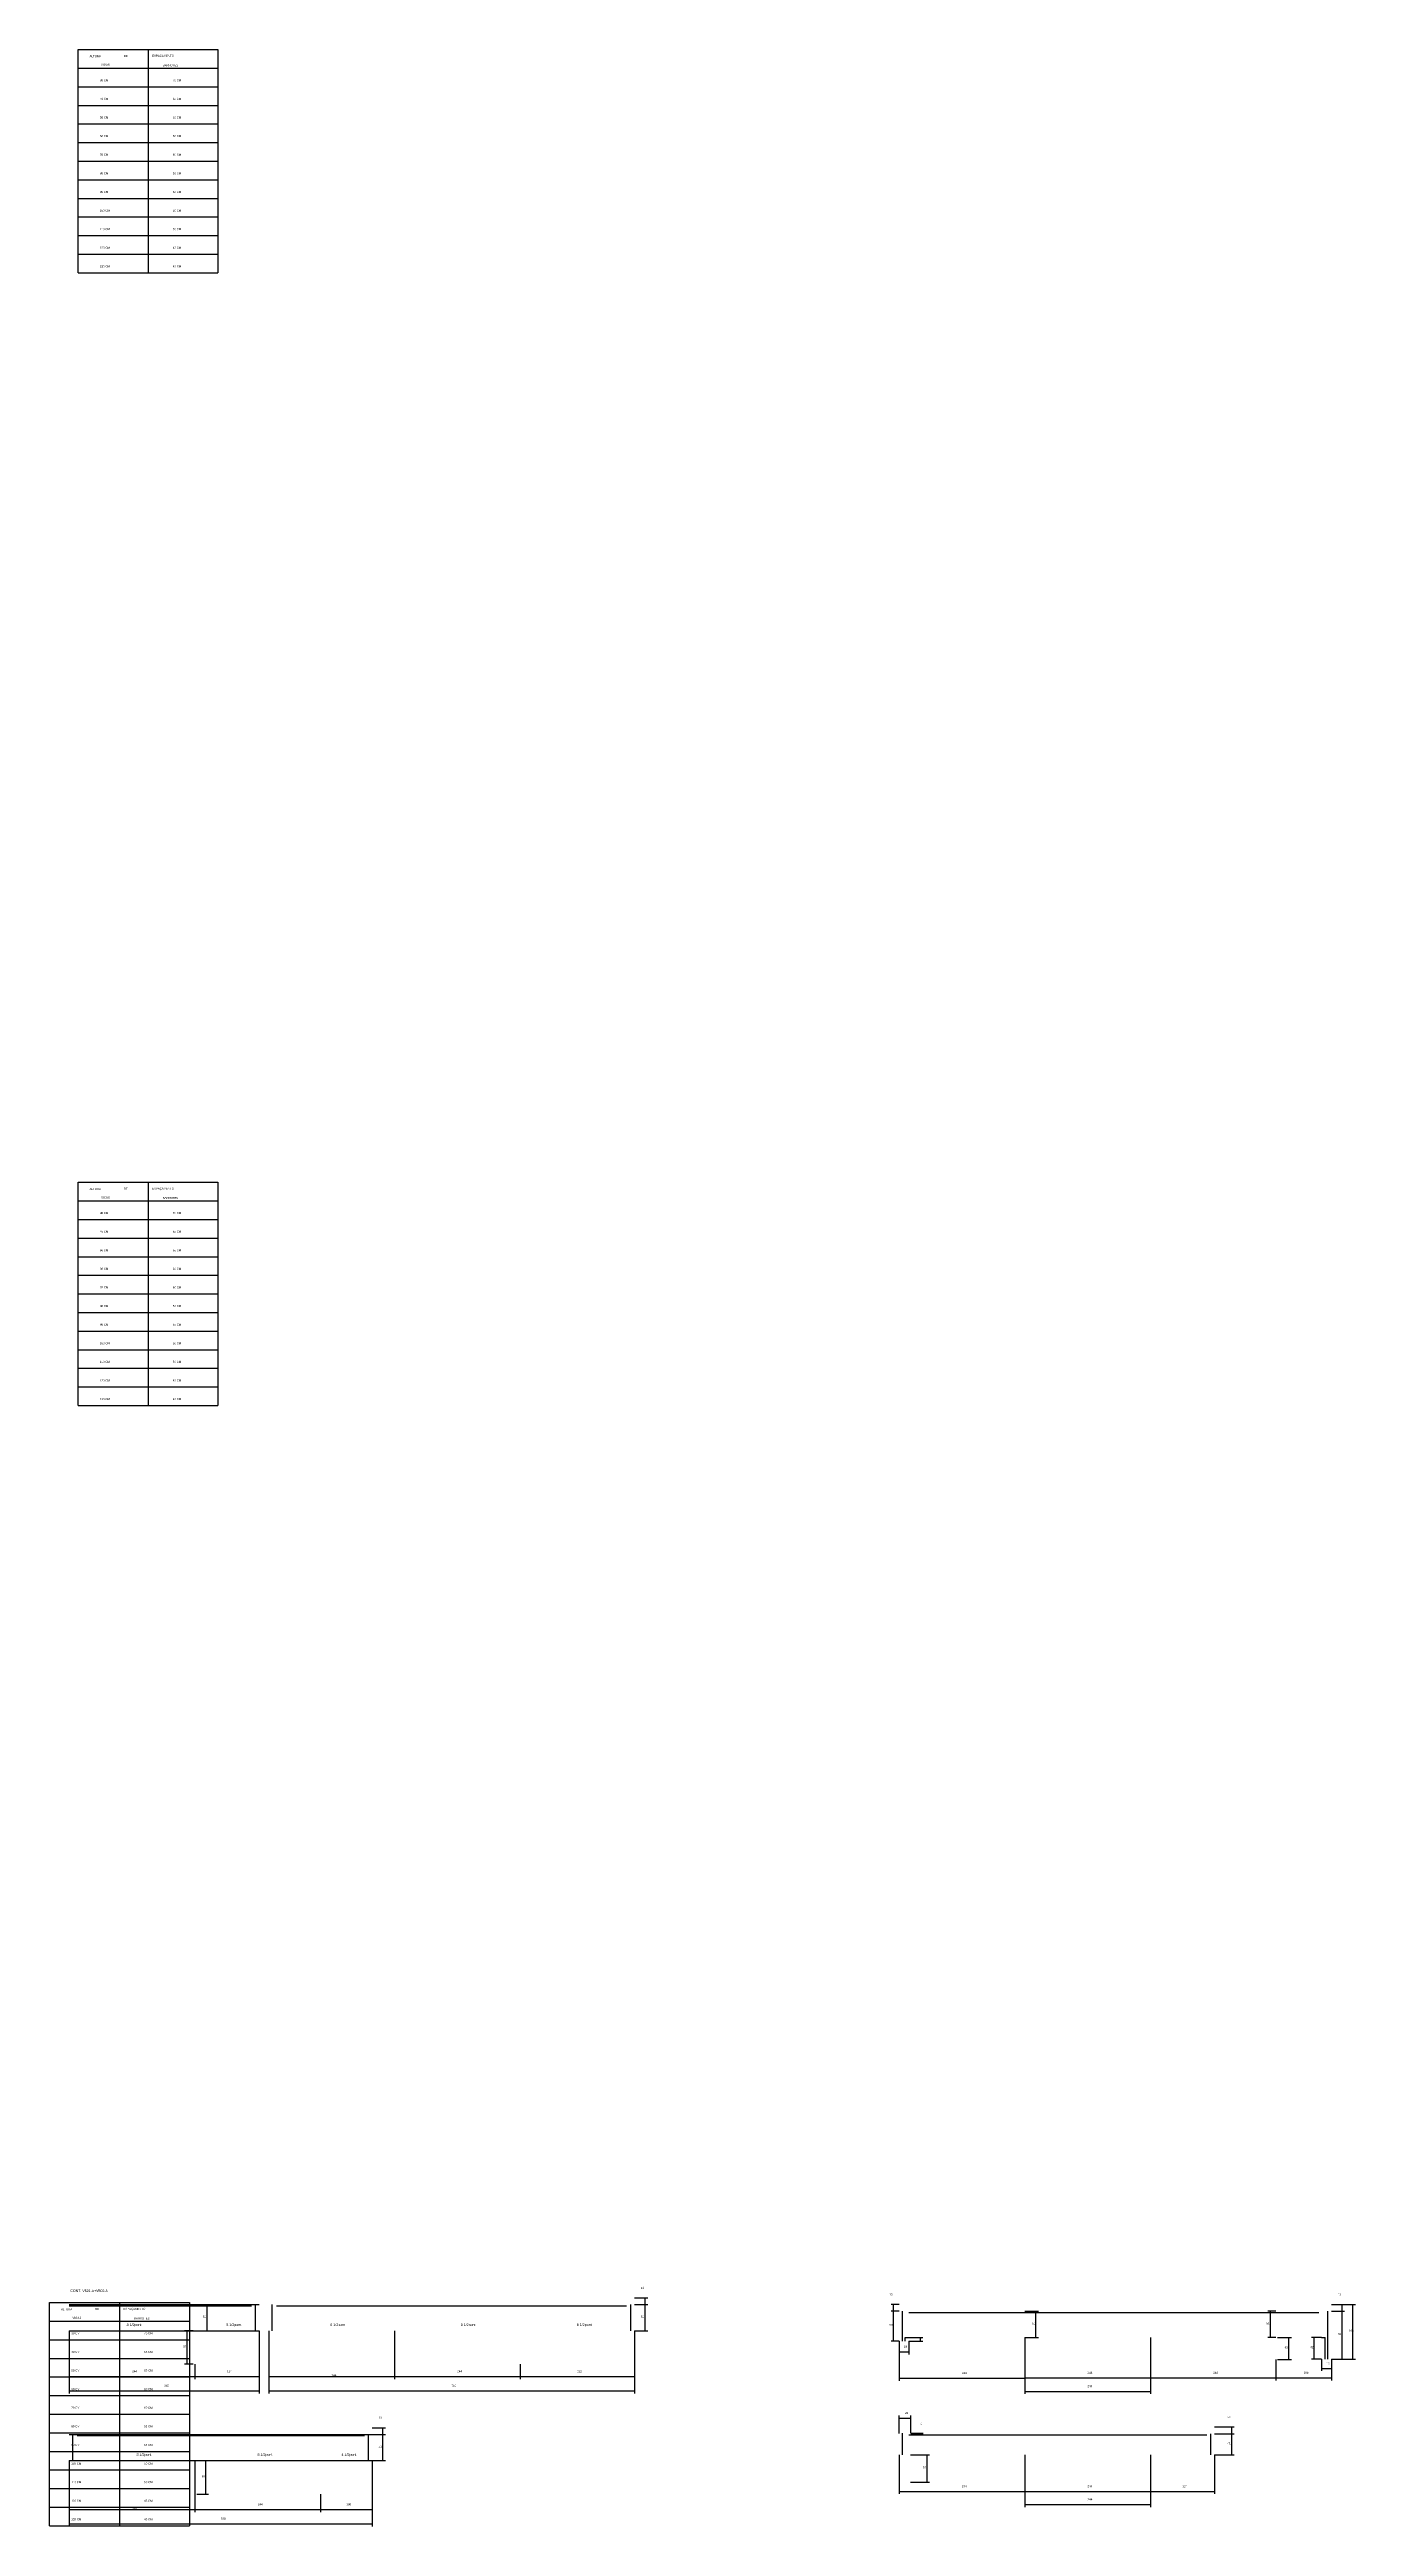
# Model space of a CAD drawing. Header units: metres. Extents: x -2848 to 22762, y -45195 to 1016.
# Drawn here: x 18499 to 21035, y -22379 to -17568 of the extents above; entities that cross this region are included whole.
import ezdxf

# ---------------------------------------------------------------- set-up
doc = ezdxf.new("R2010")
doc.units = ezdxf.units.M
for name, color, linetype in [('COTA', 4, 'Continuous'), ('GARFOS', 7, 'Continuous'), ('NOMENCLATURA', 7, 'Continuous'), ('Painéis', 200, 'Continuous'), ('SARR_2.2x7', 40, 'Continuous'), ('Texto Seção', 7, 'Continuous')]:
    doc.layers.add(name, color=color, linetype=linetype)

msp = doc.modelspace()

# ---------------------------------------------------------------- linework, layer by layer
at = {"layer": 'COTA'}
for p, q in [((19634.9, -21935.1), (19660.8, -21935.1)), ((19655.8, -21948.3), (19655.8, -21935.1)), ((18781.7, -21948.3), (18810.2, -21948.3)), ((18805.2, -21999.1), (18805.2, -21948.3)), ((19634.9, -21948.3), (19660.8, -21948.3)), ((19634.9, -21948.3), (19660.8, -21948.3)), ((19655.8, -21999.1), (19655.8, -21948.3)), ((20148.9, -21948), (20133.4, -21948)), ((20148.9, -21961.2), (20133.4, -21961.2)), ((20148.9, -21961.2), (20133.4, -21961.2)), ((20138.4, -21961.2), (20138.4, -21948)), ((20138.4, -22019), (20138.4, -21961.2)), ((20392.9, -21961.2), (20419.6, -21961.2)), ((20414.6, -22012), (20414.6, -21961.2)), ((20880.9, -21961.2), (20865, -21961.2)), ((20870, -22012), (20870, -21961.2)), ((20988.4, -21948), (21014.2, -21948)), ((20988.4, -21948), (21035.2, -21948)), ((20988.4, -21961.2), (21014.2, -21961.2)), ((20988.4, -21961.2), (21014.2, -21961.2)), ((21009.2, -21961.2), (21009.2, -21948)), ((21009.2, -22054), (21009.2, -21961.2)), ((21030.2, -22054), (21030.2, -21948)), ((18537.7, -21999.1), (18537.7, -22092.9)), ((18537.7, -21999.1), (18537.7, -22120.8)), ((18778.2, -21999.1), (18761.6, -21999.1)), ((18766.6, -22064.1), (18766.6, -21999.1)), ((18781.7, -21999.1), (18810.2, -21999.1)), ((18906.2, -21999.1), (18906.2, -22092.9)), ((18906.2, -21999.1), (18906.2, -22120.8)), ((18924.9, -21999.1), (18924.9, -22092.9)), ((18924.9, -21999.1), (18924.9, -22120.8)), ((19168.9, -21999.1), (19168.9, -22092.9)), ((19634.9, -21999.1), (19634.9, -22120.8)), ((19634.9, -21999.1), (19660.8, -21999.1)), ((19634.9, -21999.1), (19634.9, -22092.9)), ((20148.9, -22019), (20133.4, -22019)), ((20148.9, -22019), (20148.9, -22096.1)), ((20148.9, -22019), (20148.9, -22045)), ((20167.9, -22012), (20195.3, -22012)), ((20167.9, -22019), (20167.9, -22045)), ((20167.9, -22019), (20195.3, -22019)), ((20190.3, -22019), (20190.3, -22012)), ((20392.9, -22012), (20392.9, -22095.5)), ((20392.9, -22012), (20392.9, -22121.8)), ((20392.9, -22012), (20419.6, -22012)), ((20392.9, -22019), (20392.9, -22096.1)), ((20636.9, -22012), (20636.9, -22095.5)), ((20636.9, -22012), (20636.9, -22121.8)), ((20636.9, -22012), (20636.9, -22095.5)), ((20880.9, -22012), (20865, -22012)), ((20883.9, -22012), (20910.9, -22012)), ((20905.9, -22055.2), (20905.9, -22012)), ((20969.4, -22012), (20950.1, -22012)), ((20955.1, -22054), (20955.1, -22012)), ((18778.2, -22064.1), (18761.6, -22064.1)), ((18781.7, -22064.1), (18781.7, -22092.9)), ((18781.7, -22064.1), (18781.7, -22092.9)), ((19169, -22064.1), (19169, -22092.9)), ((19412.9, -22064.1), (19412.9, -22092.9)), ((19412.9, -22064.1), (19412.9, -22092.9)), ((20148.9, -22040), (20167.9, -22040)), ((20880.9, -22055.2), (20880.9, -22095.5)), ((20880.9, -22055.2), (20880.9, -22095.5)), ((20883.9, -22055.2), (20910.9, -22055.2)), ((20969.4, -22054), (20950.1, -22054)), ((20969.4, -22054), (20969.4, -22077.2)), ((20969.4, -22072.2), (20988.4, -22072.2)), ((20988.4, -22054), (21014.2, -22054)), ((20988.4, -22054), (20988.4, -22095.5)), ((20988.4, -22054), (21035.2, -22054)), ((20988.4, -22054), (20988.4, -22077.2)), ((18537.7, -22087.9), (18781.7, -22087.9)), ((18537.7, -22115.8), (18906.2, -22115.8)), ((18781.7, -22087.9), (18906.2, -22087.9)), ((18924.9, -22087.9), (19168.9, -22087.9)), ((18924.9, -22115.8), (19634.9, -22115.8)), ((19169, -22087.9), (19412.9, -22087.9)), ((19412.9, -22087.9), (19634.9, -22087.9)), ((20148.9, -22091.1), (20392.9, -22091.1)), ((20392.9, -22090.5), (20636.9, -22090.5)), ((20392.9, -22116.8), (20636.9, -22116.8)), ((20636.9, -22090.5), (20880.9, -22090.5)), ((20880.9, -22090.5), (20988.4, -22090.5)), ((20148.9, -22198.4), (20148.9, -22164)), ((20148.9, -22169), (20171.9, -22169)), ((20171.9, -22197.8), (20171.9, -22164)), ((19125.7, -22187.4), (19151.5, -22187.4)), ((19125.7, -22200.6), (19151.5, -22200.6)), ((19125.7, -22200.6), (19151.5, -22200.6)), ((19146.5, -22200.6), (19146.5, -22187.4)), ((19146.5, -22251.4), (19146.5, -22200.6)), ((20171.9, -22197.8), (20195.5, -22197.8)), ((20171.9, -22199), (20195.5, -22199)), ((20190.5, -22199), (20190.5, -22197.8)), ((20761.4, -22185.8), (20799.9, -22185.8)), ((20761.4, -22199), (20799.9, -22199)), ((20761.4, -22199), (20799.9, -22199)), ((20794.9, -22199), (20794.9, -22185.8)), ((20794.9, -22239.8), (20794.9, -22199)), ((18537.7, -22251.4), (18537.7, -22351.3)), ((18537.7, -22251.4), (18537.7, -22379.2)), ((18781.7, -22251.4), (18781.7, -22351.3)), ((18781.7, -22251.4), (18781.7, -22351.3)), ((18785.2, -22251.4), (18808.1, -22251.4)), ((18803.1, -22316.4), (18803.1, -22251.4)), ((19125.7, -22251.4), (19125.7, -22379.2)), ((19125.7, -22251.4), (19125.7, -22351.3)), ((19125.7, -22251.4), (19151.5, -22251.4)), ((20148.9, -22239.8), (20148.9, -22316.1)), ((20171.4, -22239.8), (20208.2, -22239.8)), ((20203.2, -22293), (20203.2, -22239.8)), ((20392.9, -22239.8), (20392.9, -22316.1)), ((20392.9, -22239.8), (20392.9, -22341.8)), ((20636.9, -22239.8), (20636.9, -22316.1)), ((20636.9, -22239.8), (20636.9, -22341.8)), ((20761.4, -22239.8), (20799.9, -22239.8)), ((20761.4, -22239.8), (20761.4, -22316.1)), ((18785.2, -22316.4), (18808.1, -22316.4)), ((19025.7, -22316.4), (19025.7, -22351.3)), ((19025.7, -22316.4), (19025.7, -22351.3)), ((20148.9, -22311.1), (20392.9, -22311.1)), ((20171.4, -22293), (20208.2, -22293)), ((20392.9, -22293), (20392.9, -22316.1)), ((20392.9, -22311.1), (20636.9, -22311.1)), ((20636.9, -22293), (20636.9, -22316.1)), ((20636.9, -22311.1), (20761.4, -22311.1)), ((18537.7, -22346.3), (18781.7, -22346.3)), ((18781.7, -22346.3), (19025.7, -22346.3)), ((19025.7, -22346.3), (19125.7, -22346.3)), ((20392.9, -22336.8), (20636.9, -22336.8)), ((18537.7, -22374.2), (19125.7, -22374.2))]:
    msp.add_line(p, q, dxfattribs=at)
at = {"layer": 'GARFOS'}
for p, q in [((18554.9, -18002.1), (18554.9, -17568.5)), ((18554.9, -17568.5), (18826.4, -17568.5)), ((18554.9, -17604.6), (18826.4, -17604.6)), ((18554.9, -17604.6), (18826.4, -17604.6)), ((18690.7, -17568.5), (18690.7, -18002.1)), ((18826.4, -17568.5), (18826.4, -18002.1)), ((18554.9, -17640.7), (18826.4, -17640.7)), ((18554.9, -17676.9), (18826.4, -17676.9)), ((18554.9, -17713), (18826.4, -17713)), ((18554.9, -17749.1), (18826.4, -17749.1)), ((18554.9, -17785.3), (18826.4, -17785.3)), ((18554.9, -17821.4), (18826.4, -17821.4)), ((18554.9, -17857.6), (18826.4, -17857.6)), ((18554.9, -17893.7), (18826.4, -17893.7)), ((18554.9, -17929.8), (18826.4, -17929.8)), ((18554.9, -17966), (18826.4, -17966)), ((18554.9, -18002.1), (18826.4, -18002.1)), ((18554.9, -20202.1), (18554.9, -19768.5)), ((18554.9, -19768.5), (18826.4, -19768.5)), ((18690.7, -19768.5), (18690.7, -20202.1)), ((18826.4, -19768.5), (18826.4, -20202.1)), ((18554.9, -19804.6), (18826.4, -19804.6)), ((18554.9, -19804.6), (18826.4, -19804.6)), ((18554.9, -19840.7), (18826.4, -19840.7)), ((18554.9, -19876.9), (18826.4, -19876.9)), ((18554.9, -19913), (18826.4, -19913)), ((18554.9, -19949.1), (18826.4, -19949.1)), ((18554.9, -19985.3), (18826.4, -19985.3)), ((18554.9, -20021.4), (18826.4, -20021.4)), ((18554.9, -20057.6), (18826.4, -20057.6)), ((18554.9, -20093.7), (18826.4, -20093.7)), ((18554.9, -20129.8), (18826.4, -20129.8)), ((18554.9, -20166), (18826.4, -20166)), ((18554.9, -20202.1), (18826.4, -20202.1)), ((18499.3, -22377.9), (18499.3, -21944.3)), ((18499.3, -21944.3), (18770.8, -21944.3)), ((18499.3, -21980.4), (18770.8, -21980.4)), ((18499.3, -21980.4), (18770.8, -21980.4)), ((18635.1, -21944.3), (18635.1, -22377.9)), ((18770.8, -21944.3), (18770.8, -22377.9)), ((18499.3, -22016.6), (18770.8, -22016.6)), ((18499.3, -22052.7), (18770.8, -22052.7)), ((18499.3, -22088.9), (18770.8, -22088.9)), ((18499.3, -22125), (18770.8, -22125)), ((18499.3, -22161.1), (18770.8, -22161.1)), ((18499.3, -22197.3), (18770.8, -22197.3)), ((18499.3, -22233.4), (18770.8, -22233.4)), ((18499.3, -22269.5), (18770.8, -22269.5)), ((18499.3, -22305.7), (18770.8, -22305.7)), ((18499.3, -22341.8), (18770.8, -22341.8)), ((18499.3, -22377.9), (18770.8, -22377.9))]:
    msp.add_line(p, q, dxfattribs=at)
at = {"layer": 'Painéis'}
for p, q in [((18537.7, -21948.3), (18906.2, -21948.3)), ((18537.7, -21999.1), (18906.2, -21999.1)), ((18537.7, -22200.6), (19125.7, -22200.6)), ((18537.7, -22251.4), (19125.7, -22251.4))]:
    msp.add_line(p, q, dxfattribs=at)
at = {"layer": 'SARR_2.2x7'}
for p, q in [((18537.7, -21950.5), (18781.7, -21950.5)), ((18781.7, -21950.5), (18891.2, -21950.5)), ((18899.2, -21999.1), (18899.2, -21948.3)), ((18931.9, -21999.1), (18931.9, -21948.3)), ((18939.9, -21950.5), (19168.9, -21950.5)), ((19168.9, -21950.5), (19412.9, -21950.5)), ((19412.9, -21950.5), (19619.9, -21950.5)), ((19627.9, -21999.1), (19627.9, -21948.3)), ((20155.9, -22019), (20155.9, -21961.2)), ((20167.9, -21963.4), (20392.9, -21963.4)), ((20392.9, -21963.4), (20636.9, -21963.4)), ((20636.9, -21963.4), (20880.9, -21963.4)), ((20880.9, -21963.4), (20964.4, -21963.4)), ((20981.4, -22054), (20981.4, -21961.2)), ((20160.9, -22019), (20160.9, -22012)), ((20160.9, -22012), (20167.9, -22012)), ((20969.4, -22012), (20976.4, -22012)), ((20976.4, -22054), (20976.4, -22012)), ((18544.7, -22251.4), (18544.7, -22200.6)), ((18552.7, -22202.8), (18781.7, -22202.8)), ((18781.7, -22202.8), (19025.7, -22202.8)), ((19025.7, -22202.8), (19110.7, -22202.8)), ((19118.7, -22251.4), (19118.7, -22200.6)), ((20155.9, -22239.8), (20155.9, -22197.8)), ((20167.9, -22201.2), (20392.9, -22201.2)), ((20392.9, -22201.2), (20636.9, -22201.2)), ((20636.9, -22201.2), (20746.4, -22201.2)), ((20754.4, -22239.8), (20754.4, -22199))]:
    msp.add_line(p, q, dxfattribs=at)

# ---------------------------------------------------------------- texts
at = {"layer": 'COTA'}
for s, p in [('13', (19647.6, -21917.8)), ('13', (20130.1, -21930.6)), ('13', (21001, -21930.6)), ('51', (18797.1, -21973.7)), ('51', (19647.6, -21973.7)), ('51', (20406.9, -21986.6)), ('51', (20862.4, -21986.6)), ('65', (18758.5, -22031.6)), ('58', (20130.2, -21990.1)), ('19', (20158.4, -22032)), ('7', (20190.3, -22015.5)), ('43', (20897.7, -22033.6)), ('42', (20947.5, -22033)), ('93', (21001.1, -22007.6)), ('106', (21022.6, -22001)), ('244', (18659.7, -22079.8)), ('124', (18844, -22079.7)), ('244', (19290.9, -22079.8)), ('222', (19523.9, -22079.9)), ('244', (20270.9, -22083.1)), ('244', (20514.9, -22082.4)), ('244', (20758.9, -22082.4)), ('108', (20934.6, -22082.4)), ('19', (20978.9, -22064.6)), ('368', (18722, -22107.5)), ('244', (19046.9, -22087.9)), ('710', (19279.9, -22107.7)), ('244', (20514.9, -22108.7)), ('13', (19138.3, -22170)), ('23', (20160.4, -22160.8)), ('13', (20786.7, -22168.4)), ('51', (19138.4, -22226)), ('1', (20190.5, -22181.6)), ('41', (20786.8, -22219.4)), ('53', (20195, -22266.4)), ('65', (18795, -22283.9)), ('244', (20270.9, -22303)), ('244', (20514.9, -22303)), ('124', (20699.1, -22303)), ('244', (18659.7, -22346.3)), ('588', (18831.7, -22366.1)), ('244', (18903.7, -22338.2)), ('100', (19075.7, -22338.2)), ('244', (20514.9, -22328.7))]:
    msp.add_text(s, height=4, dxfattribs=at).set_placement(p)
at = {"layer": 'GARFOS'}
for s, p in [('ALTURA   ', (18577.1, -17583.4)), ('VIGAS', (18599.4, -17600.1)), ('DE', (18643.5, -17583)), ('ESPAÇAMENTO', (18698.5, -17582.7)), ('BARROTES', (18718.9, -17601)), ('30 CM', (18597.1, -17630.2)), ('70 CM', (18738.6, -17630.2)), ('40 CM', (18597.1, -17666.3)), ('50 CM', (18597.1, -17702.5)), ('65 CM', (18738.6, -17666.3)), ('65 CM', (18738.6, -17702.5)), ('60 CM', (18597.1, -17738.6)), ('60 CM', (18738.6, -17738.6)), ('70 CM', (18597.1, -17774.7)), ('60 CM', (18738.6, -17774.7)), ('80 CM', (18597.1, -17810.9)), ('90 CM', (18597.1, -17847)), ('55 CM', (18738.6, -17810.9)), ('55 CM', (18738.6, -17847)), ('100 CM', (18597.1, -17883.2)), ('50 CM', (18738.6, -17883.2)), ('110 CM', (18597.1, -17919.3)), ('50 CM', (18738.6, -17919.3)), ('120 CM', (18597.1, -17955.4)), ('130 CM', (18597.1, -17991.6)), ('45 CM', (18738.6, -17955.4)), ('45 CM', (18738.6, -17991.6)), ('ALTURA   ', (18577.1, -19783.4)), ('VIGAS', (18599.4, -19800.1)), ('DE', (18643.5, -19783)), ('ESPAÇAMENTO', (18698.5, -19782.7)), ('BARROTES', (18718.9, -19801)), ('40 CM', (18597.1, -19866.3)), ('30 CM', (18597.1, -19830.2)), ('70 CM', (18738.6, -19830.2)), ('65 CM', (18738.6, -19866.3)), ('50 CM', (18597.1, -19902.5)), ('65 CM', (18738.6, -19902.5)), ('60 CM', (18597.1, -19938.6)), ('60 CM', (18738.6, -19938.6)), ('80 CM', (18597.1, -20010.9)), ('70 CM', (18597.1, -19974.7)), ('55 CM', (18738.6, -20010.9)), ('60 CM', (18738.6, -19974.7)), ('90 CM', (18597.1, -20047)), ('55 CM', (18738.6, -20047)), ('100 CM', (18597.1, -20083.2)), ('50 CM', (18738.6, -20083.2)), ('110 CM', (18597.1, -20119.3)), ('120 CM', (18597.1, -20155.4)), ('45 CM', (18738.6, -20155.4)), ('50 CM', (18738.6, -20119.3)), ('130 CM', (18597.1, -20191.6)), ('45 CM', (18738.6, -20191.6)), ('ALTURA   ', (18521.5, -21959.3)), ('VIGAS', (18543.8, -21976)), ('DE', (18587.9, -21958.9)), ('ESPAÇAMENTO', (18642.9, -21958.6)), ('BARROTES', (18663.3, -21976.8)), ('30 CM', (18541.5, -22006)), ('70 CM', (18683, -22006)), ('40 CM', (18541.5, -22042.2)), ('50 CM', (18541.5, -22078.3)), ('65 CM', (18683, -22042.2)), ('65 CM', (18683, -22078.3)), ('60 CM', (18541.5, -22114.5)), ('60 CM', (18683, -22114.5)), ('70 CM', (18541.5, -22150.6)), ('60 CM', (18683, -22150.6)), ('80 CM', (18541.5, -22186.7)), ('90 CM', (18541.5, -22222.9)), ('55 CM', (18683, -22186.7)), ('55 CM', (18683, -22222.9)), ('100 CM', (18541.5, -22259)), ('50 CM', (18683, -22259)), ('110 CM', (18541.5, -22295.1)), ('50 CM', (18683, -22295.1)), ('120 CM', (18541.5, -22331.3)), ('130 CM', (18541.5, -22367.4)), ('45 CM', (18683, -22331.3)), ('45 CM', (18683, -22367.4))]:
    msp.add_text(s, height=4, dxfattribs=at).set_placement(p)
at = {"layer": 'NOMENCLATURA'}
for s, p in [('8 1/2pont', (18649, -21989.9)), ('5 1/2pont', (18842.7, -21989.9)), ('8 1/2pont', (19044.6, -21989.9)), ('8 1/2pont', (19297.7, -21989.9)), ('8 1/2pont', (19523.1, -21989.9)), ('8 1/2pont', (18668.3, -22242.1)), ('8 1/2pont', (18903.2, -22242.1)), ('4 1/2pont', (19066.4, -22242.1))]:
    msp.add_text(s, height=5, dxfattribs=at).set_placement(p)
at = {"layer": 'Texto Seção'}
msp.add_text('CONT. V501.A+V502.A', height=5, dxfattribs=at).set_placement((18539.6, -21923.9))

doc.saveas('drawing.dxf')
